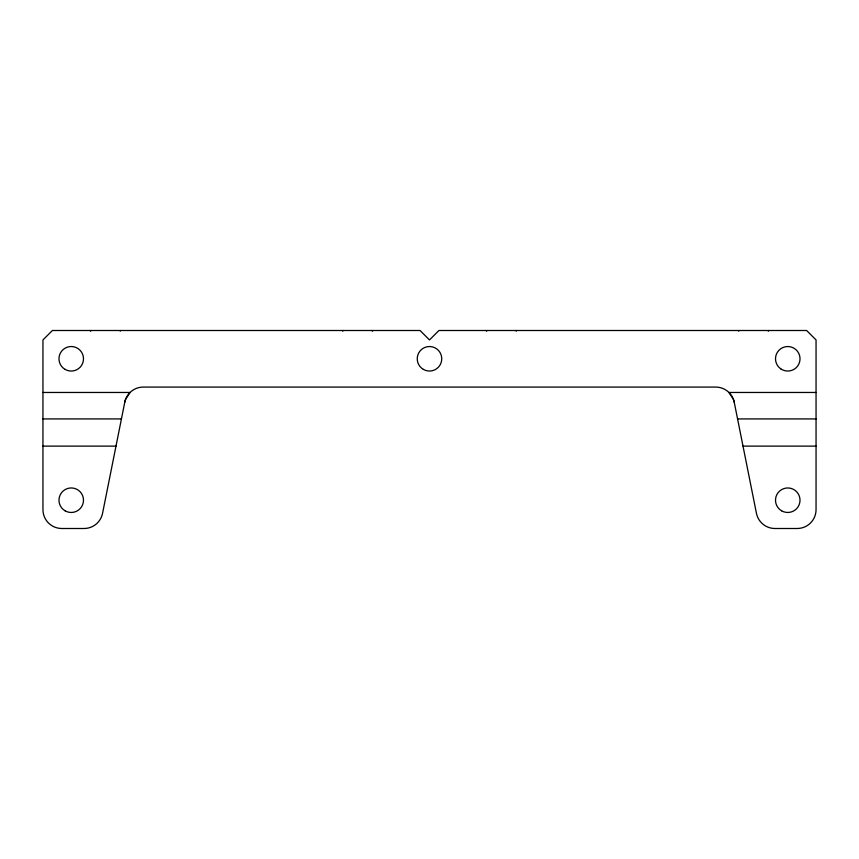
<?xml version="1.0" encoding="UTF-8"?>
<svg xmlns="http://www.w3.org/2000/svg" width="859" height="859" viewBox="0 0 859 859"><rect width="100%" height="100%" fill="white"/><g stroke="black" fill="none" stroke-linecap="round" stroke-linejoin="round"><path stroke-width="1.29" d="M42.95 392.466L130.063 392.466L125.65 399.188A223.727 61.461 0 0 0 124.77 402.227L102.554 513.338A18.855 18.855 0 0 1 84.064 528.5L61.805 528.5A18.855 18.855 0 0 1 42.95 509.634L42.95 339.939L52.378 330.5L420.072 330.5L429.5 339.939L438.928 330.5L806.622 330.5L816.05 339.939L816.05 509.634A18.855 18.855 0 0 1 797.195 528.5L774.936 528.5A18.855 18.855 0 0 1 756.446 513.338L734.23 402.227A223.727 61.461 0 0 0 733.35 399.188L728.937 392.466L816.05 392.466M342.762 331.155L343.031 330.5M738.74 331.155L739.008 330.5M372.28 331.155L372.935 330.5M768.257 331.155L768.912 330.5M42.95 418.924L121.43 418.924M737.57 418.924L816.05 418.924M42.95 446.122L115.997 446.122M743.003 446.122L816.05 446.122M486.065 330.5L486.72 331.155M90.088 330.5L90.743 331.155M515.969 330.5L516.238 331.155M119.992 330.5L120.26 331.155M124.77 402.227A18.855 18.855 0 0 1 143.26 387.076L715.74 387.076A18.855 18.855 0 0 1 734.23 402.227M65.101 510.826A12.251 12.251 0 0 0 83.495 500.206A12.251 12.251 0 0 0 65.101 489.598A12.251 12.251 0 0 0 65.101 510.826M781.636 510.826A12.251 12.251 0 0 0 800.019 500.206A12.251 12.251 0 0 0 781.636 489.598A12.251 12.251 0 0 0 781.636 510.826M65.101 369.402A12.251 12.251 0 0 0 83.495 358.794A12.251 12.251 0 0 0 65.101 348.174A12.251 12.251 0 0 0 65.101 369.402M423.369 369.402A12.251 12.251 0 0 0 441.751 358.794A12.251 12.251 0 0 0 423.369 348.174A12.251 12.251 0 0 0 423.369 369.402M780.713 368.812A12.251 12.251 0 0 0 799.976 359.889A12.251 12.251 0 0 0 782.613 347.67A12.251 12.251 0 0 0 780.713 368.812"/></g></svg>
